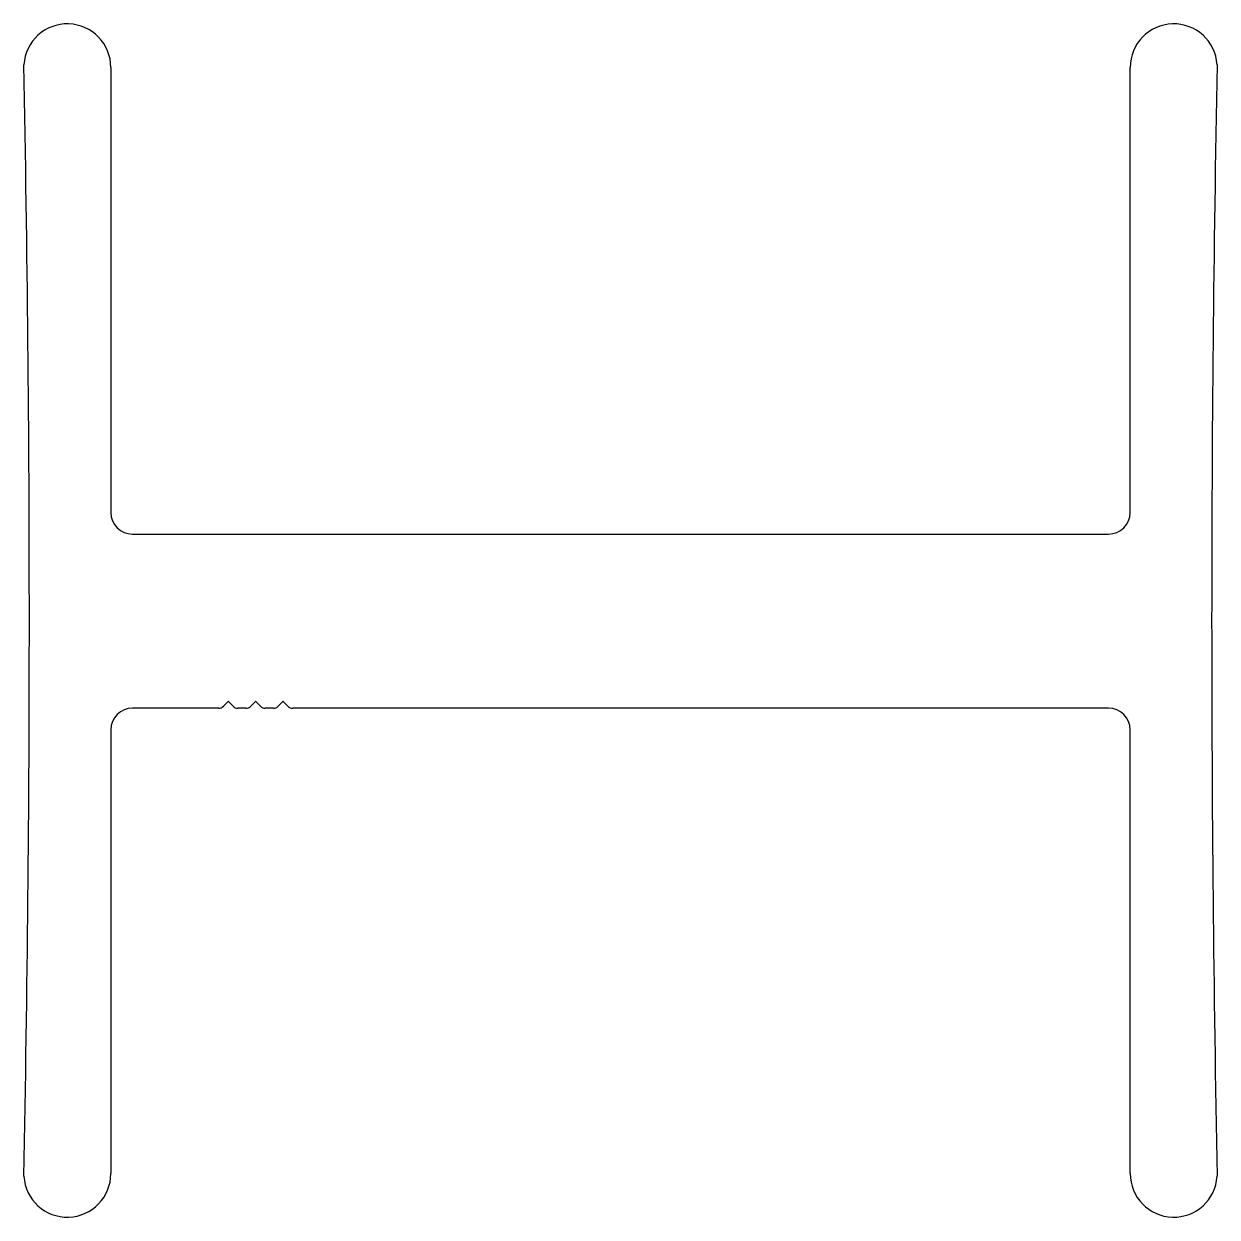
# Model space of a CAD drawing. Extents: x -21.7 to 21.8, y 0.5 to 44.
import ezdxf

# ---------------------------------------------------------------- set-up
doc = ezdxf.new("R2010")
doc.units = 0
doc.layers.add('5', color=7, linetype='CONTINUOUS')

msp = doc.modelspace()

# ---------------------------------------------------------------- linework, layer by layer
at = {"layer": '5', "color": 7, "linetype": 'CONTINUOUS'}
for p, q in [((-18.557, 42.438), (-18.557, 26.219)), ((18.6, 26.219), (18.6, 42.438)), ((-17.769, 25.432), (17.812, 25.432)), ((-14.284, 19.329), (-14.455, 19.158)), ((-14.102, 19.158), (-14.273, 19.329)), ((-13.284, 19.329), (-13.455, 19.158)), ((-13.102, 19.158), (-13.273, 19.329)), ((-12.284, 19.329), (-12.456, 19.158)), ((-12.102, 19.158), (-12.273, 19.329)), ((-14.632, 19.085), (-17.769, 19.085)), ((-13.632, 19.085), (-13.925, 19.085)), ((-12.632, 19.085), (-12.925, 19.085)), ((17.812, 19.085), (-11.925, 19.085)), ((-18.557, 18.297), (-18.557, 2.124)), ((18.6, 2.124), (18.6, 18.297))]:
    msp.add_line(p, q, dxfattribs=at)
for centre, radius, start, end in [((-20.143, 42.438), 1.587, 0, 176.4649), ((20.187, 42.438), 1.587, 3.5351, 180), ((-1046.363, 22.281), 1024.836, 358.867525, 1.132475), ((1046.407, 22.281), 1024.836, 178.867525, 181.132475), ((-17.769, 26.219), 0.788, 180.0111, 269.9889), ((17.812, 26.219), 0.788, 270.0111, 359.9889), ((-14.632, 19.335), 0.25, 270, 315), ((-14.279, 19.323), 0.008, 45, 135), ((-13.925, 19.335), 0.25, 225, 270), ((-13.632, 19.335), 0.25, 270, 315), ((-13.279, 19.323), 0.008, 45, 135), ((-12.925, 19.335), 0.25, 225, 270), ((-12.632, 19.335), 0.25, 270, 315), ((-12.279, 19.323), 0.008, 45, 135), ((-11.925, 19.335), 0.25, 225, 270), ((-17.769, 18.297), 0.788, 90.0111, 179.9889), ((17.812, 18.297), 0.788, 0.0111, 89.9889), ((-20.143, 2.124), 1.587, 183.5351, 0), ((20.187, 2.124), 1.587, 180, 356.4649)]:
    msp.add_arc(centre, radius, start, end, dxfattribs=at)

doc.saveas('drawing.dxf')
